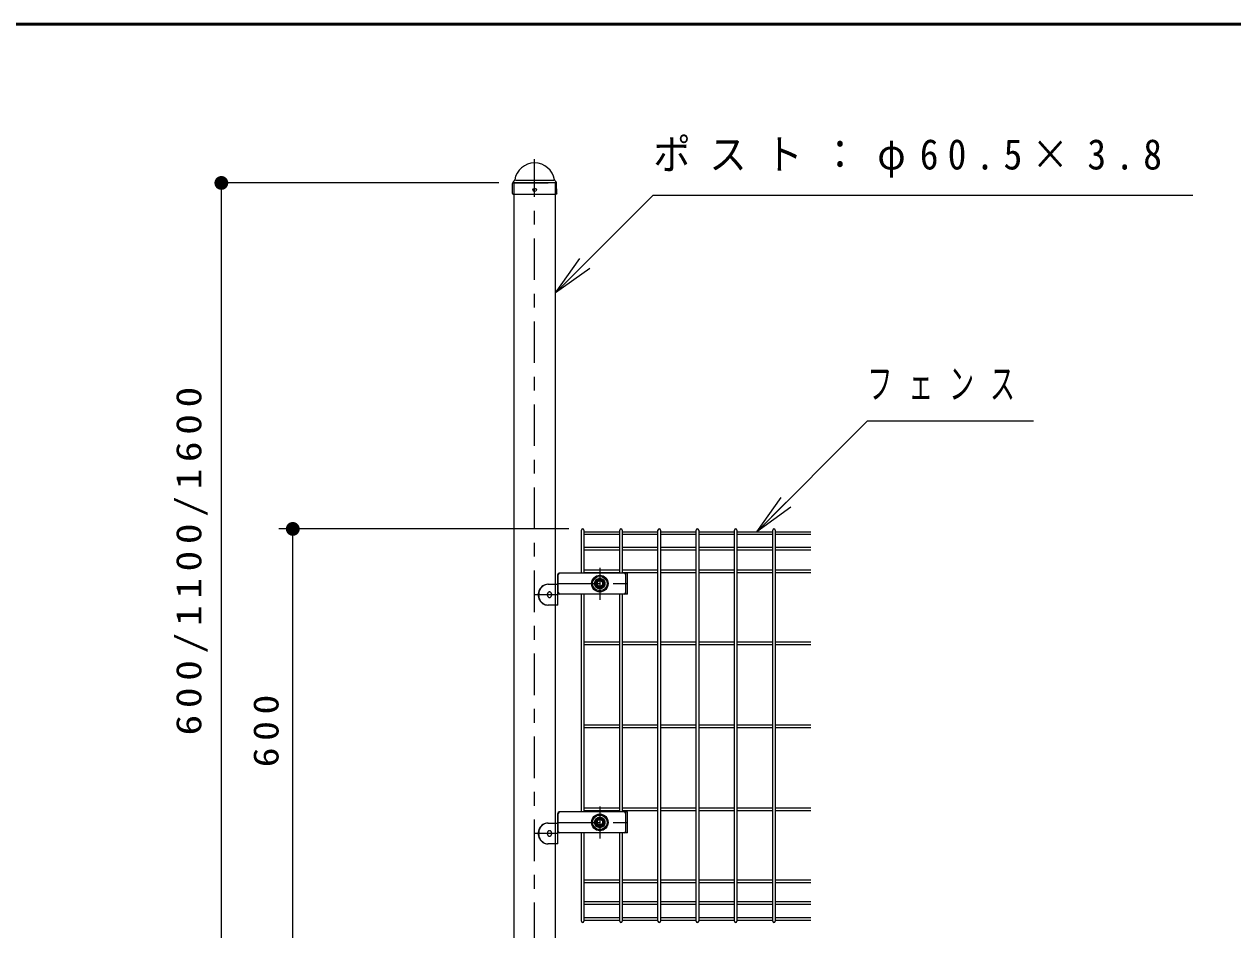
# Model space of a CAD drawing. Units: millimetres on the paper, with parts at other scales. Extents: x -805 to -334, y -297 to 267.
# Drawn here: x -620.9 to -533.5, y -95.4 to -30 of the extents above; entities that cross this region are included whole.
import ezdxf

# ---------------------------------------------------------------- set-up
doc = ezdxf.new("R2010")
doc.units = ezdxf.units.MM
doc.linetypes.add('USER1', pattern=[4.5, 2.5, -2])
doc.linetypes.add('USER2', pattern=[6, 3, -1, 1, -1])
doc.layers.add('1_20', color=7, linetype='Continuous', lineweight=13)
doc.layers.add('LY_3', color=7, linetype='Continuous', lineweight=13)
doc.styles.add('ＭＳ ゴシック', font='')
doc.styles.get('ＭＳ ゴシック').set_extended_font_data('MS Gothic')

# ---------------------------------------------------------------- blocks, each defined once
blk = doc.blocks.new('filled_dot')
at = {"color": 0, "linetype": 'Continuous', "lineweight": -2, "const_width": 1.25}
blk.add_lwpolyline([(-0.625, 0, 1), (0.625, 0, 1)], format="xyb", close=True, dxfattribs=at)

msp = doc.modelspace()

# ---------------------------------------------------------------- linework, layer by layer
at = {"layer": '1_20', "linetype": 'USER2'}
for p, q in [((-583.989, -96.476), (-583.989, -39.744)), ((-579.277, -69.285), (-579.277, -71.587)), ((-582.317, -70.426), (-577.277, -70.426)), ((-582.317, -71.226), (-583.989, -71.226)), ((-579.277, -86.535), (-579.277, -88.837)), ((-582.317, -87.676), (-577.277, -87.676)), ((-582.317, -88.476), (-583.989, -88.476))]:
    msp.add_line(p, q, dxfattribs=at)
at = {"layer": '1_20'}
for p, q in [((-586.579, -41.472), (-607.134, -41.472)), ((-606.634, -96.476), (-606.634, -41.472)), ((-582.477, -49.411), (-580.709, -46.936)), ((-582.477, -49.411), (-580.356, -47.289)), ((-580.002, -47.643), (-582.477, -49.411)), ((-567.936, -66.673), (-566.168, -64.198)), ((-567.936, -66.673), (-565.814, -64.551)), ((-565.461, -64.905), (-567.936, -66.673)), ((-581.51, -66.472), (-602.471, -66.472)), ((-601.471, -96.476), (-601.471, -66.472))]:
    msp.add_line(p, q, dxfattribs=at)
at = {"layer": '1_20', "color": 70, "lineweight": 25}
for p, q in [((-585.599, -42.235), (-585.579, -41.509)), ((-585.517, -41.364), (-585.45, -41.297)), ((-582.461, -41.364), (-582.529, -41.297)), ((-582.38, -42.235), (-582.4, -41.509)), ((-585.599, -42.235), (-585.561, -42.275)), ((-585.561, -42.275), (-582.418, -42.275)), ((-582.38, -42.235), (-582.418, -42.275))]:
    msp.add_line(p, q, dxfattribs=at)
at = {"layer": '1_20', "color": 70}
for p, q in [((-585.516, -41.45), (-582.462, -41.45)), ((-585.38, -41.276), (-582.598, -41.276))]:
    msp.add_line(p, q, dxfattribs=at)
at = {"layer": '1_20', "color": 70, "linetype": 'USER1'}
msp.add_line((-585.502, -41.476), (-582.477, -41.476), dxfattribs=at)
at = {"layer": '1_20', "linetype": 'USER1'}
for p, q in [((-582.477, -41.476), (-585.502, -41.476)), ((-585.502, -41.476), (-585.502, -42.275)), ((-582.477, -42.275), (-582.477, -41.476))]:
    msp.add_line(p, q, dxfattribs=at)
at = {"layer": '1_20', "lineweight": 25}
for p, q in [((-585.502, -42.275), (-585.502, -96.476)), ((-582.477, -96.476), (-582.477, -42.275)), ((-582.317, -71.976), (-582.317, -69.776)), ((-577.517, -69.676), (-582.217, -69.676)), ((-577.417, -69.776), (-577.417, -71.076)), ((-583.041, -70.476), (-582.317, -70.476)), ((-582.317, -71.176), (-582.317, -70.426)), ((-577.517, -71.176), (-582.317, -71.176)), ((-582.317, -71.976), (-583.041, -71.976)), ((-582.317, -89.226), (-582.317, -87.026)), ((-577.517, -86.926), (-582.217, -86.926)), ((-577.417, -87.026), (-577.417, -88.326)), ((-583.041, -87.726), (-582.317, -87.726)), ((-582.317, -88.426), (-582.317, -87.676)), ((-577.517, -88.426), (-582.317, -88.426)), ((-582.317, -89.226), (-583.041, -89.226))]:
    msp.add_line(p, q, dxfattribs=at)
at = {"layer": '1_20', "color": 4}
for p, q in [((-580.6, -69.676), (-580.6, -66.562)), ((-580.42, -66.562), (-580.42, -69.676)), ((-580.42, -66.673), (-577.836, -66.673)), ((-580.42, -66.853), (-577.836, -66.853)), ((-577.836, -69.676), (-577.836, -66.562)), ((-577.656, -66.562), (-577.656, -69.676)), ((-577.656, -66.673), (-575.072, -66.673)), ((-577.656, -66.853), (-575.072, -66.853)), ((-575.072, -94.818), (-575.072, -66.562)), ((-574.892, -66.562), (-574.892, -94.818)), ((-574.892, -66.673), (-572.309, -66.673)), ((-574.892, -66.853), (-572.309, -66.853)), ((-572.309, -94.818), (-572.309, -66.562)), ((-572.129, -66.562), (-572.129, -94.818)), ((-572.129, -66.673), (-569.545, -66.673)), ((-572.129, -66.853), (-569.545, -66.853)), ((-569.545, -94.818), (-569.545, -66.562)), ((-569.365, -66.562), (-569.365, -94.818)), ((-569.365, -66.673), (-566.781, -66.673)), ((-569.365, -66.853), (-566.781, -66.853)), ((-566.781, -94.818), (-566.781, -66.562)), ((-566.601, -66.562), (-566.601, -94.818)), ((-566.601, -66.673), (-564.017, -66.673)), ((-566.601, -66.853), (-564.017, -66.853)), ((-580.42, -67.802), (-577.836, -67.802)), ((-580.42, -67.982), (-577.836, -67.982)), ((-577.656, -67.802), (-575.072, -67.802)), ((-577.656, -67.982), (-575.072, -67.982)), ((-574.892, -67.802), (-572.309, -67.802)), ((-574.892, -67.982), (-572.309, -67.982)), ((-572.129, -67.802), (-569.545, -67.802)), ((-572.129, -67.982), (-569.545, -67.982)), ((-569.365, -67.802), (-566.781, -67.802)), ((-569.365, -67.982), (-566.781, -67.982)), ((-566.601, -67.802), (-564.017, -67.802)), ((-566.601, -67.982), (-564.017, -67.982)), ((-580.42, -69.437), (-577.836, -69.437)), ((-580.42, -69.617), (-577.836, -69.617)), ((-577.656, -69.437), (-575.072, -69.437)), ((-577.656, -69.617), (-575.072, -69.617)), ((-574.892, -69.437), (-572.309, -69.437)), ((-574.892, -69.617), (-572.309, -69.617)), ((-572.129, -69.437), (-569.545, -69.437)), ((-572.129, -69.617), (-569.545, -69.617)), ((-569.365, -69.437), (-566.781, -69.437)), ((-569.365, -69.617), (-566.781, -69.617)), ((-566.601, -69.437), (-564.017, -69.437)), ((-566.601, -69.617), (-564.017, -69.617)), ((-580.6, -86.926), (-580.6, -71.176)), ((-580.42, -71.176), (-580.42, -86.926)), ((-577.836, -86.926), (-577.836, -71.176)), ((-577.656, -71.176), (-577.656, -86.926)), ((-580.42, -74.637), (-577.836, -74.637)), ((-580.42, -74.817), (-577.836, -74.817)), ((-577.656, -74.637), (-575.072, -74.637)), ((-577.656, -74.817), (-575.072, -74.817)), ((-574.892, -74.637), (-572.309, -74.637)), ((-574.892, -74.817), (-572.309, -74.817)), ((-572.129, -74.637), (-569.545, -74.637)), ((-572.129, -74.817), (-569.545, -74.817)), ((-569.365, -74.637), (-566.781, -74.637)), ((-569.365, -74.817), (-566.781, -74.817)), ((-566.601, -74.637), (-564.017, -74.637)), ((-566.601, -74.817), (-564.017, -74.817)), ((-580.42, -80.637), (-577.836, -80.637)), ((-580.42, -80.817), (-577.836, -80.817)), ((-577.656, -80.637), (-575.072, -80.637)), ((-577.656, -80.817), (-575.072, -80.817)), ((-574.892, -80.637), (-572.309, -80.637)), ((-574.892, -80.817), (-572.309, -80.817)), ((-572.129, -80.637), (-569.545, -80.637)), ((-572.129, -80.817), (-569.545, -80.817)), ((-569.365, -80.637), (-566.781, -80.637)), ((-569.365, -80.817), (-566.781, -80.817)), ((-566.601, -80.637), (-564.017, -80.637)), ((-566.601, -80.817), (-564.017, -80.817)), ((-580.42, -86.637), (-577.836, -86.637)), ((-580.42, -86.817), (-577.836, -86.817)), ((-577.656, -86.637), (-575.072, -86.637)), ((-577.656, -86.817), (-575.072, -86.817)), ((-574.892, -86.637), (-572.309, -86.637)), ((-574.892, -86.817), (-572.309, -86.817)), ((-572.129, -86.637), (-569.545, -86.637)), ((-572.129, -86.817), (-569.545, -86.817)), ((-569.365, -86.637), (-566.781, -86.637)), ((-569.365, -86.817), (-566.781, -86.817)), ((-566.601, -86.637), (-564.017, -86.637)), ((-566.601, -86.817), (-564.017, -86.817)), ((-580.6, -94.818), (-580.6, -88.426)), ((-580.42, -88.426), (-580.42, -94.818)), ((-577.836, -94.818), (-577.836, -88.426)), ((-577.656, -88.426), (-577.656, -94.818)), ((-580.42, -91.837), (-577.836, -91.837)), ((-580.42, -92.017), (-577.836, -92.017)), ((-577.656, -91.837), (-575.072, -91.837)), ((-577.656, -92.017), (-575.072, -92.017)), ((-574.892, -91.837), (-572.309, -91.837)), ((-574.892, -92.017), (-572.309, -92.017)), ((-572.129, -91.837), (-569.545, -91.837)), ((-572.129, -92.017), (-569.545, -92.017)), ((-569.365, -91.837), (-566.781, -91.837)), ((-569.365, -92.017), (-566.781, -92.017)), ((-566.601, -91.837), (-564.017, -91.837)), ((-566.601, -92.017), (-564.017, -92.017)), ((-580.42, -93.398), (-577.836, -93.398)), ((-577.656, -93.398), (-575.072, -93.398)), ((-574.892, -93.398), (-572.309, -93.398)), ((-572.129, -93.398), (-569.545, -93.398)), ((-569.365, -93.398), (-566.781, -93.398)), ((-566.601, -93.398), (-564.017, -93.398)), ((-580.42, -93.578), (-577.836, -93.578)), ((-577.656, -93.578), (-575.072, -93.578)), ((-574.892, -93.578), (-572.309, -93.578)), ((-572.129, -93.578), (-569.545, -93.578)), ((-569.365, -93.578), (-566.781, -93.578)), ((-566.601, -93.578), (-564.017, -93.578)), ((-580.42, -94.563), (-577.836, -94.563)), ((-580.42, -94.743), (-577.836, -94.743)), ((-577.656, -94.563), (-575.072, -94.563)), ((-577.656, -94.743), (-575.072, -94.743)), ((-574.892, -94.563), (-572.309, -94.563)), ((-574.892, -94.743), (-572.309, -94.743)), ((-572.129, -94.563), (-569.545, -94.563)), ((-572.129, -94.743), (-569.545, -94.743)), ((-569.365, -94.563), (-566.781, -94.563)), ((-569.365, -94.743), (-566.781, -94.743)), ((-566.601, -94.563), (-564.017, -94.563)), ((-566.601, -94.743), (-564.017, -94.743))]:
    msp.add_line(p, q, dxfattribs=at)
at = {"layer": '1_20', "color": 1, "lineweight": 25}
for p, q in [((-582.277, -71.076), (-582.277, -69.776)), ((-577.277, -69.676), (-582.177, -69.676)), ((-577.277, -71.176), (-577.277, -69.676)), ((-577.277, -71.176), (-582.177, -71.176)), ((-582.277, -88.326), (-582.277, -87.026)), ((-577.277, -86.926), (-582.177, -86.926)), ((-577.277, -88.426), (-577.277, -86.926)), ((-577.277, -88.426), (-582.177, -88.426))]:
    msp.add_line(p, q, dxfattribs=at)
at = {"layer": '1_20', "color": 1, "linetype": 'USER1'}
for p, q in [((-577.392, -71.176), (-577.392, -69.676)), ((-577.392, -88.426), (-577.392, -86.926))]:
    msp.add_line(p, q, dxfattribs=at)
at = {"layer": '1_20', "color": 4, "lineweight": 25}
for p, q in [((-579.277, -70.195), (-579.477, -70.31)), ((-579.477, -70.31), (-579.477, -70.541)), ((-579.277, -70.657), (-579.477, -70.541)), ((-579.077, -70.31), (-579.277, -70.195)), ((-579.077, -70.541), (-579.277, -70.657)), ((-579.077, -70.31), (-579.077, -70.541)), ((-579.277, -87.445), (-579.477, -87.56)), ((-579.477, -87.56), (-579.477, -87.791)), ((-579.277, -87.907), (-579.477, -87.791)), ((-579.077, -87.56), (-579.277, -87.445)), ((-579.077, -87.791), (-579.277, -87.907)), ((-579.077, -87.56), (-579.077, -87.791))]:
    msp.add_line(p, q, dxfattribs=at)
at = {"layer": '1_20'}
for points in [[(-582.477, -49.411), (-575.413, -42.347), (-536.413, -42.347)], [(-567.936, -66.673), (-559.926, -58.663), (-547.926, -58.663)]]:
    msp.add_lwpolyline(points, dxfattribs=at)
at = {"layer": '1_20', "lineweight": 25}
for points in [[(-583.041, -70.476), (-583.131, -70.482), (-583.219, -70.501), (-583.304, -70.533), (-583.384, -70.576), (-583.459, -70.631), (-583.526, -70.695), (-583.585, -70.769), (-583.635, -70.851), (-583.675, -70.939), (-583.703, -71.032), (-583.721, -71.128), (-583.727, -71.226), (-583.721, -71.324), (-583.703, -71.42), (-583.675, -71.513), (-583.635, -71.601), (-583.585, -71.682), (-583.526, -71.756), (-583.459, -71.821), (-583.384, -71.875), (-583.304, -71.919), (-583.219, -71.95), (-583.131, -71.969), (-583.041, -71.976)], [(-583.014, -70.476), (-583.103, -70.482), (-583.191, -70.501), (-583.276, -70.533), (-583.356, -70.576), (-583.431, -70.631), (-583.498, -70.695), (-583.557, -70.769), (-583.607, -70.851), (-583.647, -70.939), (-583.676, -71.032), (-583.693, -71.128), (-583.699, -71.226), (-583.693, -71.324), (-583.676, -71.42), (-583.647, -71.513), (-583.607, -71.601), (-583.557, -71.682), (-583.498, -71.756), (-583.431, -71.821), (-583.356, -71.875), (-583.276, -71.919), (-583.191, -71.95), (-583.103, -71.969), (-583.014, -71.976)], [(-583.041, -87.726), (-583.131, -87.732), (-583.219, -87.751), (-583.304, -87.783), (-583.384, -87.826), (-583.459, -87.881), (-583.526, -87.945), (-583.585, -88.019), (-583.635, -88.101), (-583.675, -88.189), (-583.703, -88.282), (-583.721, -88.378), (-583.727, -88.476), (-583.721, -88.574), (-583.703, -88.67), (-583.675, -88.763), (-583.635, -88.851), (-583.585, -88.932), (-583.526, -89.006), (-583.459, -89.071), (-583.384, -89.125), (-583.304, -89.169), (-583.219, -89.2), (-583.131, -89.219), (-583.041, -89.226)], [(-583.014, -87.726), (-583.103, -87.732), (-583.191, -87.751), (-583.276, -87.783), (-583.356, -87.826), (-583.431, -87.881), (-583.498, -87.945), (-583.557, -88.019), (-583.607, -88.101), (-583.647, -88.189), (-583.676, -88.282), (-583.693, -88.378), (-583.699, -88.476), (-583.693, -88.574), (-583.676, -88.67), (-583.647, -88.763), (-583.607, -88.851), (-583.557, -88.932), (-583.498, -89.006), (-583.431, -89.071), (-583.356, -89.125), (-583.276, -89.169), (-583.191, -89.2), (-583.103, -89.219), (-583.014, -89.226)]]:
    msp.add_lwpolyline(points, dxfattribs=at)
for points in [[(-582.914, -71.026), (-582.928, -71.027), (-582.942, -71.029), (-582.956, -71.033), (-582.969, -71.038), (-582.982, -71.045), (-582.995, -71.053), (-583.007, -71.062), (-583.018, -71.073), (-583.028, -71.084), (-583.038, -71.097), (-583.046, -71.111), (-583.054, -71.126), (-583.06, -71.141), (-583.066, -71.157), (-583.07, -71.174), (-583.073, -71.191), (-583.075, -71.208), (-583.075, -71.226), (-583.075, -71.243), (-583.073, -71.261), (-583.07, -71.278), (-583.066, -71.294), (-583.06, -71.31), (-583.054, -71.326), (-583.046, -71.341), (-583.038, -71.354), (-583.028, -71.367), (-583.018, -71.379), (-583.007, -71.39), (-582.995, -71.399), (-582.982, -71.407), (-582.969, -71.414), (-582.956, -71.419), (-582.942, -71.423), (-582.928, -71.425), (-582.914, -71.426), (-582.9, -71.425), (-582.886, -71.423), (-582.873, -71.419), (-582.859, -71.414), (-582.846, -71.407), (-582.834, -71.399), (-582.822, -71.39), (-582.811, -71.379), (-582.801, -71.367), (-582.791, -71.354), (-582.782, -71.341), (-582.775, -71.326), (-582.768, -71.31), (-582.763, -71.294), (-582.759, -71.278), (-582.756, -71.261), (-582.754, -71.243), (-582.753, -71.226), (-582.754, -71.208), (-582.756, -71.191), (-582.759, -71.174), (-582.763, -71.157), (-582.768, -71.141), (-582.775, -71.126), (-582.782, -71.111), (-582.791, -71.097), (-582.801, -71.084), (-582.811, -71.073), (-582.822, -71.062), (-582.834, -71.053), (-582.846, -71.045), (-582.859, -71.038), (-582.873, -71.033), (-582.886, -71.029), (-582.9, -71.027)], [(-582.914, -88.276), (-582.928, -88.277), (-582.942, -88.279), (-582.956, -88.283), (-582.969, -88.288), (-582.982, -88.295), (-582.995, -88.303), (-583.007, -88.312), (-583.018, -88.323), (-583.028, -88.334), (-583.038, -88.347), (-583.046, -88.361), (-583.054, -88.376), (-583.06, -88.391), (-583.066, -88.407), (-583.07, -88.424), (-583.073, -88.441), (-583.075, -88.458), (-583.075, -88.476), (-583.075, -88.493), (-583.073, -88.511), (-583.07, -88.528), (-583.066, -88.544), (-583.06, -88.56), (-583.054, -88.576), (-583.046, -88.591), (-583.038, -88.604), (-583.028, -88.617), (-583.018, -88.629), (-583.007, -88.64), (-582.995, -88.649), (-582.982, -88.657), (-582.969, -88.664), (-582.956, -88.669), (-582.942, -88.673), (-582.928, -88.675), (-582.914, -88.676), (-582.9, -88.675), (-582.886, -88.673), (-582.873, -88.669), (-582.859, -88.664), (-582.846, -88.657), (-582.834, -88.649), (-582.822, -88.64), (-582.811, -88.629), (-582.801, -88.617), (-582.791, -88.604), (-582.782, -88.591), (-582.775, -88.576), (-582.768, -88.56), (-582.763, -88.544), (-582.759, -88.528), (-582.756, -88.511), (-582.754, -88.493), (-582.753, -88.476), (-582.754, -88.458), (-582.756, -88.441), (-582.759, -88.424), (-582.763, -88.407), (-582.768, -88.391), (-582.775, -88.376), (-582.782, -88.361), (-582.791, -88.347), (-582.801, -88.334), (-582.811, -88.323), (-582.822, -88.312), (-582.834, -88.303), (-582.846, -88.295), (-582.859, -88.288), (-582.873, -88.283), (-582.886, -88.279), (-582.9, -88.277)]]:
    msp.add_lwpolyline(points, close=True, dxfattribs=at)
at = {"layer": '1_20', "color": 70}
msp.add_circle((-583.989, -41.975), 0.125, dxfattribs=at)
at = {"layer": '1_20', "lineweight": 25}
for centre in [(-579.277, -70.426), (-579.277, -87.676)]:
    msp.add_circle(centre, 0.6, dxfattribs=at)
at = {"layer": '1_20', "color": 4, "lineweight": 25}
for centre in [(-579.277, -70.426), (-579.277, -87.676)]:
    msp.add_circle(centre, 0.525, dxfattribs=at)
at = {"layer": '1_20', "linetype": 'USER1'}
for centre in [(-579.277, -70.426), (-579.277, -87.676)]:
    msp.add_circle(centre, 0.375, dxfattribs=at)
at = {"layer": '1_20', "color": 1, "lineweight": 25}
for centre in [(-579.277, -70.426), (-579.277, -87.676)]:
    msp.add_circle(centre, 0.375, dxfattribs=at)
at = {"layer": '1_20', "color": 4, "linetype": 'USER1'}
for centre in [(-579.277, -70.426), (-579.277, -87.676)]:
    msp.add_circle(centre, 0.312, dxfattribs=at)
at = {"layer": '1_20', "color": 4}
for centre in [(-579.277, -70.426), (-579.277, -87.676)]:
    msp.add_circle(centre, 0.275, dxfattribs=at)
at = {"layer": '1_20', "color": 70, "lineweight": 25}
for centre, radius, start, end in [((-583.989, -41.479), 1.454, 9.17167, 170.82833), ((-585.369, -41.513), 0.21, 135, 178.99406), ((-585.514, -41.233), 0.09, 315, 350.82833), ((-582.465, -41.233), 0.09, 186.19155, 225), ((-582.61, -41.513), 0.21, 1.00594, 45)]:
    msp.add_arc(centre, radius, start, end, dxfattribs=at)
at = {"layer": '1_20', "color": 4}
for centre, start, end in [((-580.51, -66.562), 0, 180), ((-577.746, -66.562), 0, 180), ((-574.982, -66.562), 0, 180), ((-572.219, -66.562), 0, 180), ((-569.455, -66.562), 0, 180), ((-566.691, -66.562), 0, 180), ((-580.51, -94.817), 180, 0), ((-577.746, -94.817), 180, 0), ((-574.982, -94.817), 180, 0), ((-572.219, -94.817), 180, 0), ((-569.455, -94.817), 180, 0), ((-566.691, -94.817), 180, 0)]:
    msp.add_arc(centre, 0.09, start, end, dxfattribs=at)
at = {"layer": '1_20', "lineweight": 25}
for centre, start, end in [((-582.217, -69.776), 90, 180), ((-577.517, -69.776), 0, 90), ((-577.517, -71.076), 270, 0), ((-582.217, -87.026), 90, 180), ((-577.517, -87.026), 0, 90), ((-577.517, -88.326), 270, 0)]:
    msp.add_arc(centre, 0.1, start, end, dxfattribs=at)
at = {"layer": '1_20', "color": 1, "lineweight": 25}
for centre, start, end in [((-582.177, -69.776), 90, 180), ((-582.177, -71.076), 180, 270), ((-582.177, -87.026), 90, 180), ((-582.177, -88.326), 180, 270)]:
    msp.add_arc(centre, 0.1, start, end, dxfattribs=at)
at = {"layer": 'LY_3', "lineweight": 50}
msp.add_line((-420, -30), (-805, -30), dxfattribs=at)

# ---------------------------------------------------------------- block references
at = {"layer": '1_20', "xscale": 0.4, "yscale": 0.4, "rotation": 270}
for p in [(-606.634, -41.472), (-601.471, -66.472)]:
    msp.add_blockref('filled_dot', p, dxfattribs=at)

# ---------------------------------------------------------------- texts
at = {"layer": '1_20', "char_height": 2.199, "attachment_point": 4, "style": 'ＭＳ ゴシック'}
for s, insert in [('\\T1.5;\\W0.9;ポスト：φ60.5×3.8', (-575.413, -39.697)), ('\\T1.64;\\W0.6;フェンス', (-559.926, -56.013))]:
    msp.add_mtext(s, dxfattribs=dict(at, insert=insert))
at = {"layer": '1_20', "char_height": 1.833, "attachment_point": 8, "rotation": 90, "style": 'ＭＳ ゴシック'}
for s, insert in [('\\T1.32;\\W1.2;600/1100/1600', (-607.634, -68.559)), ('\\T1.33;\\W1.15;600', (-602.471, -80.835))]:
    msp.add_mtext(s, dxfattribs=dict(at, insert=insert))

doc.saveas('drawing.dxf')
